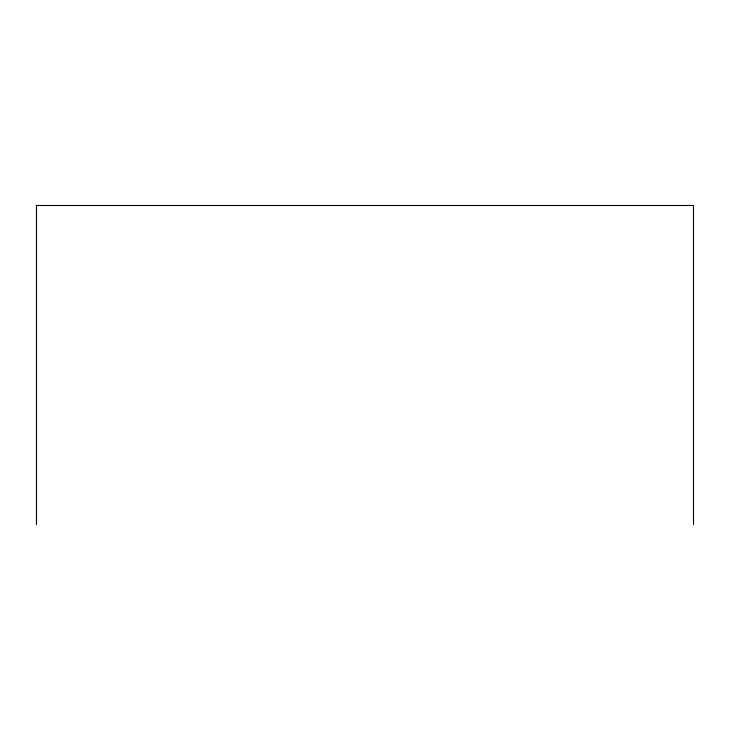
<?xml version="1.0" encoding="UTF-8"?>
<svg xmlns="http://www.w3.org/2000/svg" width="730" height="730" viewBox="0 0 730 730"><rect width="100%" height="100%" fill="white"/><g stroke="black" fill="none" stroke-linecap="round" stroke-linejoin="round"><path stroke-width="1.09" d="M693.5 524.514L693.5 205.486L36.5 205.486L36.5 524.514"/></g></svg>
